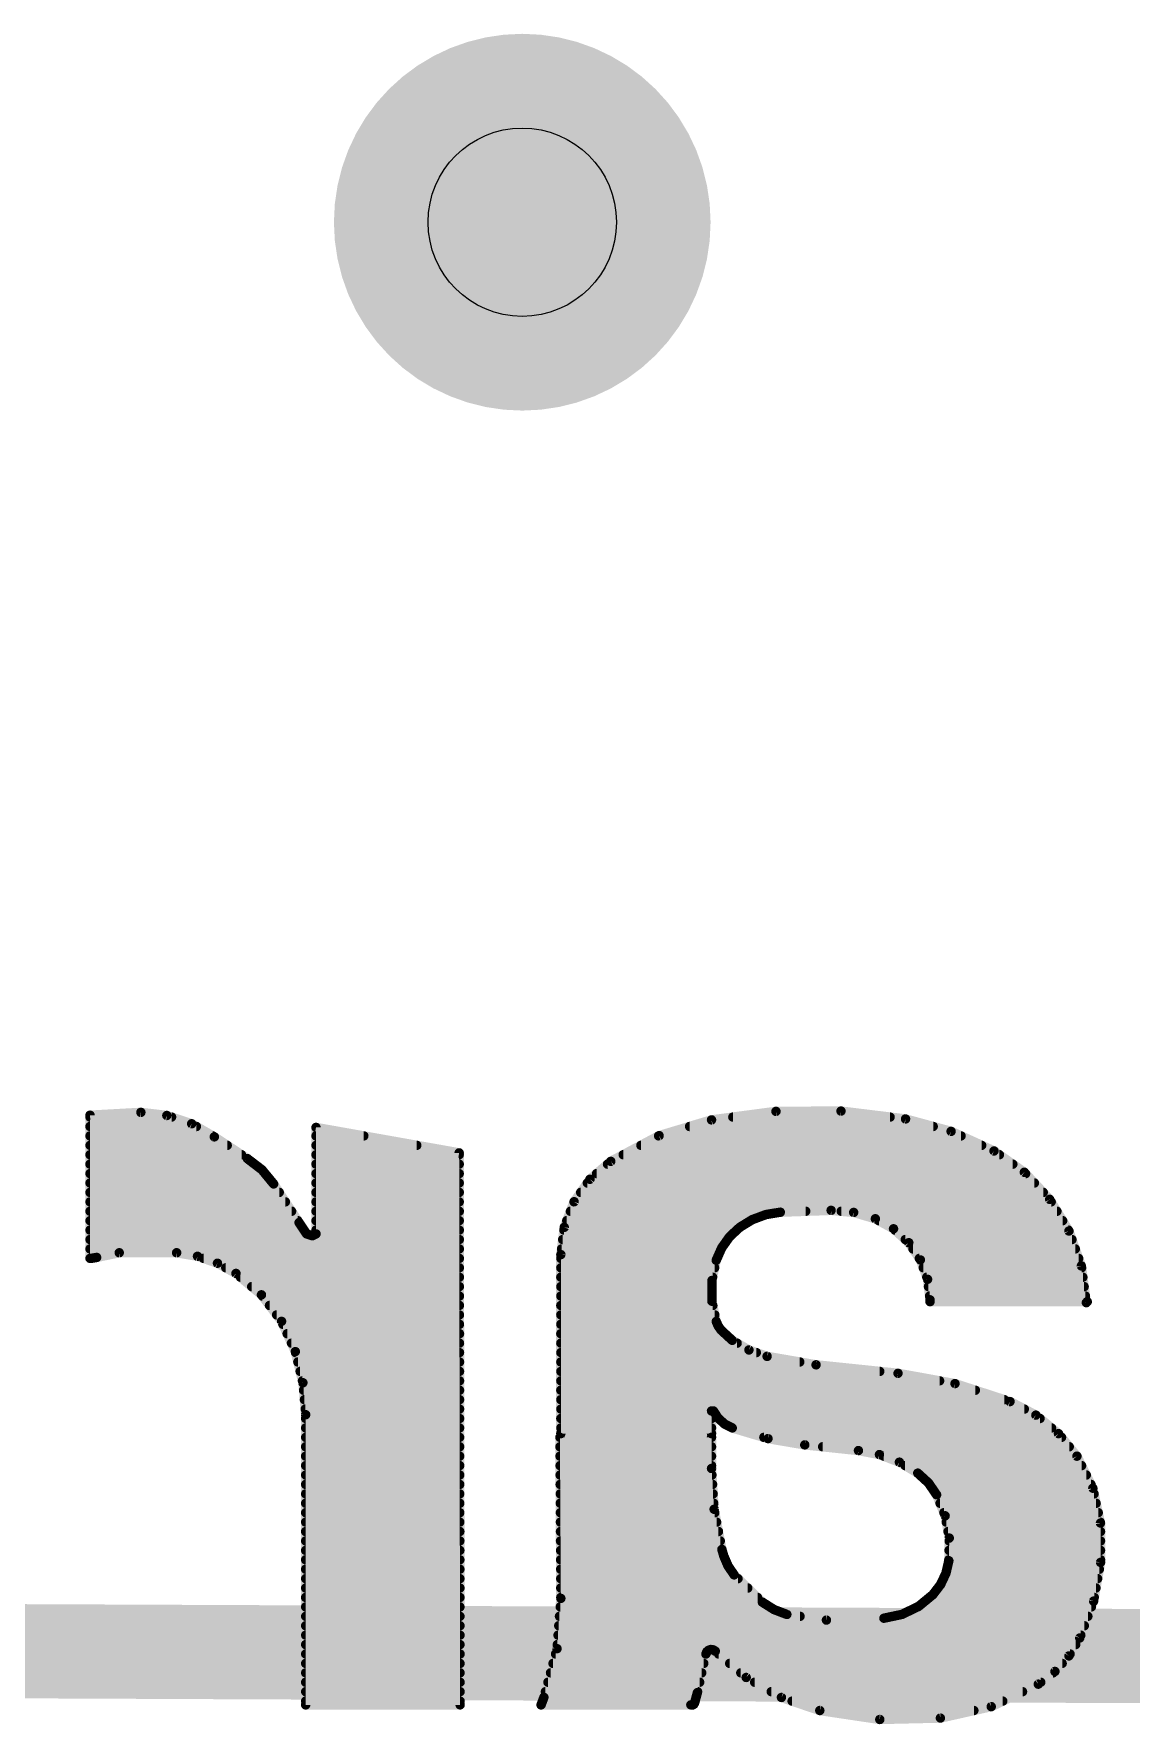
# Model space of a CAD drawing. Extents: x -28 to 79, y -23 to 28.
# Drawn here: x 15.827 to 18.787, y 10.555 to 15.113 of the extents above; entities that cross this region are included whole.
import ezdxf

# ---------------------------------------------------------------- set-up
doc = ezdxf.new("R2010")
doc.units = 0
for name, color, linetype in [('1', 12, 'CONTINUOUS'), ('18', 110, 'CONTINUOUS'), ('22', 53, 'CONTINUOUS'), ('44', 253, 'CONTINUOUS')]:
    doc.layers.add(name, color=color, linetype=linetype)

# ---------------------------------------------------------------- blocks, each defined once
blk = doc.blocks.new('ROUNDV')
at = {"const_width": 0.5}
blk.add_lwpolyline([(0, -0.25, 1), (0, 0.25, 1), (0, -0.25)], format="xyb", dxfattribs=at)

msp = doc.modelspace()

# ---------------------------------------------------------------- linework, layer by layer
at = {"layer": '1', "const_width": 0.254}
msp.add_lwpolyline([(20.83, 10.73), (5.715, 10.795)], dxfattribs=at)
at = {"layer": '22', "const_width": 0.0254}
for points in [[(16.1163, 12.2047), (15.9791, 12.1971)], [(16.1864, 12.1963), (16.1163, 12.2047)], [(17.6555, 12.1844), (17.8294, 12.2074)], [(17.8294, 12.2074), (18.0047, 12.2082)], [(18.0047, 12.2082), (18.1788, 12.1869)], [(15.9791, 12.1971), (15.9791, 11.811)], [(15.9791, 12.192), (16.1992, 12.192)], [(15.9791, 12.1666), (16.2661, 12.1666)], [(16.2533, 12.174), (16.1864, 12.1963)], [(16.3144, 12.1387), (16.2533, 12.174)], [(16.9748, 12.0955), (16.5887, 12.1641)], [(16.5887, 12.1641), (16.5887, 11.877)], [(17.5141, 12.1419), (17.6555, 12.1844)], [(17.5963, 12.1666), (18.2534, 12.1666)], [(17.713, 12.192), (18.1372, 12.192)], [(18.1788, 12.1869), (18.3017, 12.1535)], [(15.9791, 12.1412), (16.3101, 12.1412)], [(15.9791, 12.1158), (16.3492, 12.1158)], [(16.4033, 12.0802), (16.3144, 12.1387)], [(16.5887, 12.1412), (16.7176, 12.1412)], [(16.5887, 12.1158), (16.8605, 12.1158)], [(17.3838, 12.0726), (17.5141, 12.1419)], [(17.465, 12.1158), (18.3842, 12.1158)], [(17.5128, 12.1412), (18.3286, 12.1412)], [(18.3017, 12.1535), (18.4175, 12.1006)], [(15.9791, 12.0904), (16.3878, 12.0904)], [(16.4428, 12.05), (16.4033, 12.0802)], [(16.5887, 12.0904), (16.9748, 12.0904)], [(16.9774, 10.607), (16.9748, 12.0955)], [(17.3276, 12.0243), (17.3838, 12.0726)], [(17.4173, 12.0904), (18.432, 12.0904)], [(18.4175, 12.1006), (18.4993, 12.0431)], [(15.9791, 12.065), (16.4232, 12.065)], [(15.9791, 12.0396), (16.4513, 12.0396)], [(16.4744, 12.0117), (16.4428, 12.05)], [(16.5887, 12.065), (16.9749, 12.065)], [(16.5887, 12.0396), (16.9749, 12.0396)], [(17.2849, 11.9638), (17.3276, 12.0243)], [(17.3454, 12.0396), (18.5026, 12.0396)], [(17.375, 12.065), (18.4682, 12.065)], [(18.4993, 12.0431), (18.5676, 11.9702)], [(15.9791, 12.0142), (16.4723, 12.0142)], [(15.9791, 11.9888), (16.4895, 11.9888)], [(16.543, 11.9075), (16.4744, 12.0117)], [(16.5887, 12.0142), (16.9749, 12.0142)], [(16.5887, 11.9888), (16.975, 11.9888)], [(17.3026, 11.9888), (18.5502, 11.9888)], [(17.3205, 12.0142), (18.5264, 12.0142)], [(15.9791, 11.9634), (16.5062, 11.9634)], [(15.9791, 11.938), (16.5229, 11.938)], [(16.5887, 11.9634), (16.975, 11.9634)], [(16.5887, 11.938), (16.9751, 11.938)], [(17.2582, 11.8947), (17.2849, 11.9638)], [(17.2749, 11.938), (17.9095, 11.938)], [(17.2847, 11.9634), (18.5717, 11.9634)], [(17.841, 11.9355), (17.8022, 11.9291)], [(17.9781, 11.9405), (17.841, 11.9355)], [(18.0389, 11.935), (17.9781, 11.9405)], [(18.0055, 11.938), (18.5872, 11.938)], [(18.0975, 11.9177), (18.0389, 11.935)], [(18.5676, 11.9702), (18.6196, 11.8848)], [(15.9791, 11.9126), (16.5396, 11.9126)], [(15.9791, 11.8872), (16.5565, 11.8872)], [(16.5633, 11.877), (16.543, 11.9075)], [(16.5887, 11.9126), (16.9751, 11.9126)], [(16.5887, 11.8872), (16.9752, 11.8872)], [(17.2491, 11.8212), (17.2582, 11.8947)], [(17.2573, 11.8872), (17.7235, 11.8872)], [(17.2651, 11.9126), (17.7608, 11.9126)], [(17.7317, 11.8948), (17.7046, 11.8697)], [(17.7653, 11.9154), (17.7317, 11.8948)], [(17.8022, 11.9291), (17.7653, 11.9154)], [(18.1464, 11.8908), (18.0975, 11.9177)], [(18.1068, 11.9126), (18.6026, 11.9126)], [(18.1876, 11.8532), (18.1464, 11.8908)], [(18.1504, 11.8872), (18.6181, 11.8872)], [(18.6196, 11.8848), (18.653, 11.7906)], [(15.9791, 11.8618), (16.9752, 11.8618)], [(16.5786, 11.872), (16.5633, 11.877)], [(16.5887, 11.877), (16.5786, 11.872)], [(17.2541, 11.8618), (17.699, 11.8618)], [(17.6832, 11.8397), (17.6682, 11.8059)], [(17.7046, 11.8697), (17.6832, 11.8397)], [(18.1782, 11.8618), (18.6277, 11.8618)], [(18.2188, 11.8069), (18.1876, 11.8532)], [(15.9791, 11.8364), (16.9753, 11.8364)], [(15.9791, 11.811), (15.9817, 11.811)], [(15.9791, 11.811), (15.9817, 11.811)], [(15.9817, 11.811), (15.9969, 11.8135)], [(15.9969, 11.8135), (16.0579, 11.8262)], [(16.0579, 11.8262), (16.2128, 11.8262)], [(16.2128, 11.8262), (16.269, 11.8167)], [(16.269, 11.8167), (16.3229, 11.7979)], [(16.2853, 11.811), (16.9753, 11.811)], [(16.3229, 11.7979), (16.3728, 11.7704)], [(17.2491, 11.3386), (17.2491, 11.8212)], [(17.2491, 11.811), (17.6705, 11.811)], [(17.251, 11.8364), (17.6817, 11.8364)], [(17.6682, 11.8059), (17.6565, 11.7513)], [(18.1989, 11.8364), (18.6367, 11.8364)], [(18.216, 11.811), (18.6458, 11.811)], [(18.2382, 11.7546), (18.2188, 11.8069)], [(16.3452, 11.7856), (16.9753, 11.7856)], [(16.3728, 11.7704), (16.4415, 11.7127)], [(16.3849, 11.7602), (16.9754, 11.7602)], [(17.2491, 11.7856), (17.6639, 11.7856)], [(17.2491, 11.7602), (17.6584, 11.7602)], [(17.6565, 11.7513), (17.6565, 11.6954)], [(18.2267, 11.7856), (18.6537, 11.7856)], [(18.2361, 11.7602), (18.6571, 11.7602)], [(18.2448, 11.6992), (18.2382, 11.7546)], [(18.653, 11.7906), (18.6665, 11.6916)], [(16.4152, 11.7348), (16.9754, 11.7348)], [(16.4415, 11.7127), (16.4958, 11.6412)], [(16.444, 11.7094), (16.9755, 11.7094)], [(17.2491, 11.7348), (17.6565, 11.7348)], [(17.2491, 11.7094), (17.6565, 11.7094)], [(18.2406, 11.7348), (18.6606, 11.7348)], [(18.2436, 11.7094), (18.6641, 11.7094)], [(16.4633, 11.684), (16.9755, 11.684)], [(16.4825, 11.6586), (16.9756, 11.6586)], [(17.2491, 11.684), (17.659, 11.684)], [(17.2491, 11.6586), (17.6644, 11.6586)], [(17.6565, 11.6954), (17.6682, 11.6408)], [(18.2448, 11.6942), (18.2448, 11.6992)], [(18.669, 11.6942), (18.2448, 11.6942)], [(18.6665, 11.6916), (18.669, 11.6942)], [(16.4958, 11.6412), (16.5329, 11.5595)], [(16.4994, 11.6332), (16.9756, 11.6332)], [(17.2491, 11.6332), (17.6715, 11.6332)], [(17.6682, 11.6408), (17.6735, 11.6288)], [(17.6735, 11.6288), (17.6809, 11.618)], [(17.6809, 11.618), (17.7114, 11.59)], [(16.5109, 11.6078), (16.9757, 11.6078)], [(16.5225, 11.5824), (16.9757, 11.5824)], [(17.2491, 11.6078), (17.692, 11.6078)], [(17.2491, 11.5824), (17.7246, 11.5824)], [(17.7114, 11.59), (17.7564, 11.564)], [(16.5329, 11.5595), (16.5534, 11.4755)], [(16.5335, 11.557), (16.9757, 11.557)], [(16.5397, 11.5316), (16.9758, 11.5316)], [(17.2491, 11.557), (17.7764, 11.557)], [(17.2491, 11.5316), (17.8935, 11.5316)], [(17.7564, 11.564), (17.8054, 11.5468)], [(17.8054, 11.5468), (17.9375, 11.524)], [(17.9375, 11.524), (18.1585, 11.5011)], [(16.5459, 11.5062), (16.9758, 11.5062)], [(16.5521, 11.4808), (16.9759, 11.4808)], [(16.5534, 11.4755), (16.5608, 11.3894)], [(17.2491, 11.5062), (18.1093, 11.5062)], [(17.2491, 11.4808), (18.2707, 11.4808)], [(18.1585, 11.5011), (18.3122, 11.4733)], [(16.5551, 11.4554), (16.9759, 11.4554)], [(16.5573, 11.43), (16.976, 11.43)], [(17.2491, 11.4554), (18.3671, 11.4554)], [(17.2491, 11.43), (18.4451, 11.43)], [(18.3122, 11.4733), (18.4607, 11.4249)], [(16.5595, 11.4046), (16.976, 11.4046)], [(16.5608, 11.3894), (16.5608, 10.607)], [(17.2491, 11.4046), (18.4993, 11.4046)], [(17.6606, 11.3995), (17.6555, 11.3995)], [(17.6555, 11.3995), (17.6555, 11.3386)], [(17.6734, 11.3801), (17.6606, 11.3995)], [(18.4607, 11.4249), (18.5304, 11.3883)], [(18.5304, 11.3883), (18.5913, 11.3385)], [(16.5608, 11.3792), (16.9761, 11.3792)], [(16.5608, 11.3538), (16.9761, 11.3538)], [(17.2491, 11.3792), (17.6555, 11.3792)], [(17.2491, 11.3538), (17.6555, 11.3538)], [(17.6555, 11.3386), (17.2491, 11.3386)], [(17.6907, 11.3645), (17.6734, 11.3801)], [(17.6744, 11.3792), (18.5415, 11.3792)], [(17.7114, 11.3538), (17.6907, 11.3645)], [(17.8078, 11.325), (17.7114, 11.3538)], [(17.7114, 11.3538), (18.5726, 11.3538)], [(18.5913, 11.3385), (18.6411, 11.2776)], [(16.5608, 11.3284), (16.9761, 11.3284)], [(16.5608, 11.303), (16.9762, 11.303)], [(17.2491, 10.8941), (17.2466, 11.3284)], [(17.2466, 11.3284), (17.6555, 11.3284)], [(17.2467, 11.303), (17.6555, 11.303)], [(17.6555, 11.3284), (17.6555, 11.2446)], [(17.7966, 11.3284), (18.5996, 11.3284)], [(17.907, 11.3081), (17.8078, 11.325)], [(18.0518, 11.2928), (17.907, 11.3081)], [(17.9553, 11.303), (18.6203, 11.303)], [(18.1084, 11.282), (18.0518, 11.2928)], [(16.5608, 11.2776), (16.9762, 11.2776)], [(16.5608, 11.2522), (16.9763, 11.2522)], [(17.2469, 11.2776), (17.6555, 11.2776)], [(17.247, 11.2522), (17.6555, 11.2522)], [(18.1623, 11.2615), (18.1084, 11.282)], [(18.1199, 11.2776), (18.6411, 11.2776)], [(18.2118, 11.2319), (18.1623, 11.2615)], [(18.1778, 11.2522), (18.6537, 11.2522)], [(18.6411, 11.2776), (18.684, 11.1914)], [(16.5608, 11.2268), (16.9763, 11.2268)], [(16.5608, 11.2014), (16.9764, 11.2014)], [(17.2472, 11.2268), (17.6566, 11.2268)], [(17.2473, 11.2014), (17.6583, 11.2014)], [(17.6555, 11.2446), (17.6625, 11.1345)], [(18.2406, 11.2056), (18.2118, 11.2319)], [(18.2174, 11.2268), (18.6664, 11.2268)], [(18.2626, 11.1735), (18.2406, 11.2056)], [(18.2435, 11.2014), (18.679, 11.2014)], [(16.5608, 11.176), (16.9764, 11.176)], [(17.2475, 11.176), (17.6599, 11.176)], [(18.2609, 11.176), (18.6874, 11.176)], [(18.2856, 11.1169), (18.2626, 11.1735)], [(18.684, 11.1914), (18.7046, 11.0973)], [(16.5608, 11.1506), (16.9765, 11.1506)], [(16.5608, 11.1252), (16.9765, 11.1252)], [(17.2476, 11.1506), (17.6615, 11.1506)], [(17.2478, 11.1252), (17.6643, 11.1252)], [(17.6625, 11.1345), (17.6835, 11.0261)], [(18.2719, 11.1506), (18.6929, 11.1506)], [(18.2822, 11.1252), (18.6985, 11.1252)], [(18.2967, 11.0568), (18.2856, 11.1169)], [(16.5608, 11.0998), (16.9765, 11.0998)], [(16.5608, 11.0744), (16.9766, 11.0744)], [(17.2479, 11.0998), (17.6692, 11.0998)], [(17.2481, 11.0744), (17.6742, 11.0744)], [(18.2888, 11.0998), (18.7041, 11.0998)], [(18.2935, 11.0744), (18.7047, 11.0744)], [(18.7046, 11.0973), (18.7049, 10.9912)], [(16.5608, 11.049), (16.9766, 11.049)], [(16.5608, 11.0236), (16.9767, 11.0236)], [(17.2482, 11.049), (17.6791, 11.049)], [(17.2484, 11.0236), (17.6842, 11.0236)], [(17.6835, 11.0261), (17.6886, 11.0084)], [(18.2956, 10.9957), (18.2967, 11.0568)], [(18.2961, 11.0236), (18.7048, 11.0236)], [(18.2966, 11.049), (18.7047, 11.049)], [(16.5608, 10.9982), (16.9767, 10.9982)], [(16.5608, 10.9728), (16.9768, 10.9728)], [(17.2485, 10.9982), (17.693, 10.9982)], [(17.2487, 10.9728), (17.7061, 10.9728)], [(17.6886, 11.0084), (17.7001, 10.9816)], [(17.7001, 10.9816), (17.7165, 10.9576)], [(18.2879, 10.9623), (18.2956, 10.9957)], [(18.2903, 10.9728), (18.7015, 10.9728)], [(18.2956, 10.9982), (18.7048, 10.9982)], [(18.7049, 10.9912), (18.686, 10.8867)], [(16.5608, 10.9474), (16.9768, 10.9474)], [(17.2488, 10.9474), (17.727, 10.9474)], [(17.7165, 10.9576), (17.7927, 10.8839)], [(18.2524, 10.9042), (18.2733, 10.9314)], [(18.2733, 10.9314), (18.2879, 10.9623)], [(18.2808, 10.9474), (18.697, 10.9474)], [(16.5608, 10.922), (16.9769, 10.922)], [(16.5608, 10.8966), (16.9769, 10.8966)], [(17.2388, 10.7586), (17.2491, 10.8941)], [(17.2489, 10.922), (17.7533, 10.922)], [(17.2491, 10.8966), (17.7796, 10.8966)], [(17.7927, 10.8839), (17.824, 10.8641)], [(18.214, 10.8726), (18.2524, 10.9042)], [(18.2432, 10.8966), (18.6878, 10.8966)], [(18.2661, 10.922), (18.6924, 10.922)], [(18.686, 10.8867), (18.6487, 10.7874)], [(16.5608, 10.8712), (16.9769, 10.8712)], [(16.5608, 10.8458), (16.977, 10.8458)], [(17.2454, 10.8458), (17.8943, 10.8458)], [(17.2474, 10.8712), (17.8128, 10.8712)], [(17.824, 10.8641), (17.8587, 10.8509)], [(17.8587, 10.8509), (17.9654, 10.8356)], [(17.9654, 10.8356), (18.1204, 10.8407)], [(18.1204, 10.8407), (18.1691, 10.851)], [(18.1445, 10.8458), (18.6706, 10.8458)], [(18.1691, 10.851), (18.214, 10.8726)], [(18.2111, 10.8712), (18.6802, 10.8712)], [(16.5608, 10.8204), (16.977, 10.8204)], [(16.5608, 10.795), (16.9771, 10.795)], [(17.2415, 10.795), (18.6516, 10.795)], [(17.2435, 10.8204), (18.6611, 10.8204)], [(16.5608, 10.7696), (16.9771, 10.7696)], [(17.2034, 10.6274), (17.2388, 10.7586)], [(17.2396, 10.7696), (18.6379, 10.7696)], [(17.6429, 10.7501), (17.6403, 10.7442)], [(17.6477, 10.7544), (17.6429, 10.7501)], [(17.6539, 10.7563), (17.6477, 10.7544)], [(17.6603, 10.7554), (17.6539, 10.7563)], [(17.6657, 10.7518), (17.6603, 10.7554)], [(17.749, 10.681), (17.6657, 10.7518)], [(18.6487, 10.7874), (18.6195, 10.7391)], [(16.5608, 10.7442), (16.9772, 10.7442)], [(16.5608, 10.7188), (16.9772, 10.7188)], [(17.228, 10.7188), (17.6347, 10.7188)], [(17.2349, 10.7442), (17.6403, 10.7442)], [(17.6403, 10.7442), (17.6174, 10.6401)], [(17.6746, 10.7442), (18.6226, 10.7442)], [(17.7045, 10.7188), (18.6013, 10.7188)], [(18.6195, 10.7391), (18.5818, 10.6971)], [(16.5608, 10.6934), (16.9773, 10.6934)], [(16.5608, 10.668), (16.9773, 10.668)], [(17.2143, 10.668), (17.6235, 10.668)], [(17.2212, 10.6934), (17.6291, 10.6934)], [(17.7344, 10.6934), (18.5769, 10.6934)], [(17.8441, 10.627), (17.749, 10.681)], [(17.7719, 10.668), (18.5436, 10.668)], [(18.5369, 10.6629), (18.41, 10.6023)], [(18.5818, 10.6971), (18.5369, 10.6629)], [(16.5608, 10.6426), (16.9773, 10.6426)], [(16.5608, 10.6172), (16.9774, 10.6172)], [(17.1958, 10.607), (17.2034, 10.6274)], [(17.1996, 10.6172), (17.6112, 10.6172)], [(17.2075, 10.6426), (17.618, 10.6426)], [(17.6076, 10.6085), (17.6039, 10.6067)], [(17.6098, 10.6121), (17.6076, 10.6085)], [(17.6174, 10.6401), (17.6098, 10.6121)], [(17.8166, 10.6426), (18.4944, 10.6426)], [(17.9476, 10.5918), (17.8441, 10.627)], [(17.8729, 10.6172), (18.4411, 10.6172)], [(16.5608, 10.607), (16.9774, 10.607)], [(17.5997, 10.607), (17.1958, 10.607)], [(17.6039, 10.6067), (17.5997, 10.607)], [(18.1093, 10.5677), (17.9476, 10.5918)], [(17.9476, 10.5918), (18.3631, 10.5918)], [(18.2728, 10.5715), (18.1093, 10.5677)], [(18.41, 10.6023), (18.2728, 10.5715)]]:
    msp.add_lwpolyline(points, dxfattribs=at)
at = {"layer": '22', "const_width": 0.0127}
for points in [[(16.1171, 12.211, 1), (16.1155, 12.1984)], [(16.1167, 12.1984, 1), (16.1159, 12.211)], [(17.8293, 12.2137, 1), (17.8294, 12.201)], [(17.8302, 12.2011, 1), (17.8285, 12.2137)], [(18.0055, 12.2145, 1), (18.004, 12.2019)], [(18.0048, 12.2019, 1), (18.0047, 12.2146)], [(15.9787, 12.2034, 1), (15.9795, 12.1908)], [(15.9791, 12.173, 1), (15.9791, 12.1603)], [(15.9855, 12.1971, 1), (15.9728, 12.1971)], [(15.9791, 12.1983, 1), (15.9791, 12.1857)], [(16.1884, 12.2023, 1), (16.1843, 12.1903)], [(16.1856, 12.19, 1), (16.1871, 12.2026)], [(16.1992, 12.1857, 1), (16.1992, 12.1983)], [(16.2565, 12.1795, 1), (16.2501, 12.1685)], [(16.2513, 12.168, 1), (16.2553, 12.18)], [(16.2661, 12.1603, 1), (16.2661, 12.173)], [(16.5951, 12.1641, 1), (16.5823, 12.1641)], [(16.5898, 12.1704, 1), (16.5876, 12.1578)], [(17.5963, 12.173, 1), (17.5963, 12.1603)], [(17.6547, 12.1907, 1), (17.6563, 12.1781)], [(17.6573, 12.1783, 1), (17.6537, 12.1905)], [(17.713, 12.1983, 1), (17.713, 12.1857)], [(18.1372, 12.1857, 1), (18.1372, 12.1983)], [(18.1805, 12.193, 1), (18.1771, 12.1808)], [(18.178, 12.1806, 1), (18.1796, 12.1932)], [(18.2534, 12.1603, 1), (18.2534, 12.173)], [(15.9791, 12.1476, 1), (15.9791, 12.1349)], [(15.9791, 12.1221, 1), (15.9791, 12.1095)], [(16.3179, 12.144, 1), (16.3109, 12.1334)], [(16.3101, 12.1349, 1), (16.3101, 12.1476)], [(16.3112, 12.1332, 1), (16.3176, 12.1442)], [(16.3492, 12.1095, 1), (16.3492, 12.1221)], [(16.5887, 12.1476, 1), (16.5887, 12.1349)], [(16.5887, 12.1221, 1), (16.5887, 12.1095)], [(16.7176, 12.1349, 1), (16.7176, 12.1476)], [(16.8605, 12.1095, 1), (16.8605, 12.1221)], [(17.465, 12.1221, 1), (17.465, 12.1095)], [(17.5128, 12.1476, 1), (17.5128, 12.1349)], [(17.5123, 12.148, 1), (17.516, 12.1358)], [(17.5171, 12.1363, 1), (17.5111, 12.1475)], [(18.3043, 12.1593, 1), (18.299, 12.1477)], [(18.3, 12.1474, 1), (18.3033, 12.1596)], [(18.3286, 12.1349, 1), (18.3286, 12.1476)], [(18.3842, 12.1095, 1), (18.3842, 12.1221)], [(15.9791, 12.0968, 1), (15.9791, 12.0841)], [(16.3878, 12.0841, 1), (16.3878, 12.0968)], [(16.4072, 12.0852, 1), (16.3994, 12.0752)], [(16.3998, 12.0749, 1), (16.4068, 12.0855)], [(16.5887, 12.0968, 1), (16.5887, 12.0841)], [(16.9811, 12.0955, 1), (16.9685, 12.0955)], [(16.9737, 12.0892, 1), (16.9759, 12.1018)], [(16.9748, 12.0841, 1), (16.9748, 12.0968)], [(17.3808, 12.0782, 1), (17.3868, 12.067)], [(17.3879, 12.0678, 1), (17.3797, 12.0774)], [(17.4173, 12.0968, 1), (17.4173, 12.0841)], [(18.4212, 12.1058, 1), (18.4138, 12.0954)], [(18.4149, 12.0948, 1), (18.4201, 12.1064)], [(18.432, 12.0841, 1), (18.432, 12.0968)], [(15.9791, 12.0714, 1), (15.9791, 12.0587)], [(15.9791, 12.0459, 1), (15.9791, 12.0333)], [(16.4232, 12.0587, 1), (16.4232, 12.0714)], [(16.4476, 12.054, 1), (16.4379, 12.046)], [(16.4389, 12.045, 1), (16.4466, 12.055)], [(16.4513, 12.0333, 1), (16.4513, 12.0459)], [(16.5887, 12.0714, 1), (16.5887, 12.0587)], [(16.5887, 12.0459, 1), (16.5887, 12.0333)], [(16.9749, 12.0587, 1), (16.9749, 12.0714)], [(16.9749, 12.0333, 1), (16.9749, 12.0459)], [(17.3235, 12.0291, 1), (17.3318, 12.0195)], [(17.3328, 12.0206, 1), (17.3224, 12.028)], [(17.3454, 12.0459, 1), (17.3454, 12.0333)], [(17.375, 12.0714, 1), (17.375, 12.0587)], [(18.4682, 12.0587, 1), (18.4682, 12.0714)], [(18.5039, 12.0475, 1), (18.4946, 12.0388)], [(18.4956, 12.0379, 1), (18.5029, 12.0483)], [(18.5026, 12.0333, 1), (18.5026, 12.0459)], [(15.9791, 12.0206, 1), (15.9791, 12.0079)], [(15.9791, 11.9952, 1), (15.9791, 11.9825)], [(16.4797, 12.0152, 1), (16.4691, 12.0082)], [(16.4695, 12.0077, 1), (16.4793, 12.0157)], [(16.4723, 12.0079, 1), (16.4723, 12.0206)], [(16.4895, 11.9825, 1), (16.4895, 11.9952)], [(16.5887, 12.0206, 1), (16.5887, 12.0079)], [(16.5887, 11.9952, 1), (16.5887, 11.9825)], [(16.9749, 12.0079, 1), (16.9749, 12.0206)], [(16.975, 11.9825, 1), (16.975, 11.9952)], [(17.3026, 11.9952, 1), (17.3026, 11.9825)], [(17.3205, 12.0206, 1), (17.3205, 12.0079)], [(18.5264, 12.0079, 1), (18.5264, 12.0206)], [(18.5502, 11.9825, 1), (18.5502, 11.9952)], [(15.9791, 11.9444, 1), (15.9791, 11.9317)], [(15.9791, 11.9697, 1), (15.9791, 11.9571)], [(16.5062, 11.9571, 1), (16.5062, 11.9697)], [(16.5229, 11.9317, 1), (16.5229, 11.9444)], [(16.5887, 11.9697, 1), (16.5887, 11.9571)], [(16.5887, 11.9444, 1), (16.5887, 11.9317)], [(16.975, 11.9571, 1), (16.975, 11.9697)], [(16.9751, 11.9317, 1), (16.9751, 11.9444)], [(17.2749, 11.9444, 1), (17.2749, 11.9317)], [(17.2847, 11.9697, 1), (17.2847, 11.9571)], [(17.2797, 11.9675, 1), (17.2901, 11.9601)], [(17.2908, 11.9615, 1), (17.279, 11.9661)], [(17.8408, 11.9418, 1), (17.8412, 11.9292)], [(17.842, 11.9292, 1), (17.84, 11.9418)], [(17.9095, 11.9317, 1), (17.9095, 11.9444)], [(17.9787, 11.9468, 1), (17.9775, 11.9342)], [(17.9783, 11.9342, 1), (17.9779, 11.9468)], [(18.0055, 11.9444, 1), (18.0055, 11.9317)], [(18.0407, 11.941, 1), (18.0371, 11.9289)], [(18.0383, 11.9286, 1), (18.0395, 11.9413)], [(18.573, 11.9735, 1), (18.5622, 11.9669)], [(18.563, 11.9658, 1), (18.5722, 11.9745)], [(18.5717, 11.9571, 1), (18.5717, 11.9697)], [(18.5872, 11.9317, 1), (18.5872, 11.9444)], [(15.9791, 11.919, 1), (15.9791, 11.9063)], [(15.9791, 11.8935, 1), (15.9791, 11.8809)], [(16.5483, 11.911, 1), (16.5377, 11.904)], [(16.5377, 11.904, 1), (16.5483, 11.911)], [(16.5396, 11.9063, 1), (16.5396, 11.919)], [(16.5565, 11.8809, 1), (16.5565, 11.8935)], [(16.5887, 11.919, 1), (16.5887, 11.9063)], [(16.5887, 11.8935, 1), (16.5887, 11.8809)], [(16.9751, 11.9063, 1), (16.9751, 11.919)], [(16.9752, 11.8809, 1), (16.9752, 11.8935)], [(17.2573, 11.8935, 1), (17.2573, 11.8809)], [(17.2645, 11.8939, 1), (17.2519, 11.8955)], [(17.2523, 11.897, 1), (17.2641, 11.8924)], [(17.2651, 11.919, 1), (17.2651, 11.9063)], [(17.7235, 11.8809, 1), (17.7235, 11.8935)], [(17.7284, 11.9002, 1), (17.735, 11.8894)], [(17.736, 11.8901, 1), (17.7274, 11.8995)], [(17.7631, 11.9213, 1), (17.7675, 11.9094)], [(17.7608, 11.9063, 1), (17.7608, 11.919)], [(17.7686, 11.9099, 1), (17.762, 11.9208)], [(17.8011, 11.9354, 1), (17.8032, 11.9228)], [(17.8044, 11.9231, 1), (17.7999, 11.935)], [(18.1006, 11.9233, 1), (18.0944, 11.9121)], [(18.0957, 11.9116, 1), (18.0993, 11.9238)], [(18.1068, 11.919, 1), (18.1068, 11.9063)], [(18.1507, 11.8955, 1), (18.1421, 11.8861)], [(18.1433, 11.8853, 1), (18.1495, 11.8964)], [(18.1504, 11.8935, 1), (18.1504, 11.8809)], [(18.6026, 11.9063, 1), (18.6026, 11.919)], [(18.6255, 11.8869, 1), (18.6136, 11.8827)], [(18.6181, 11.8809, 1), (18.6181, 11.8935)], [(15.9791, 11.8681, 1), (15.9791, 11.8555)], [(16.5653, 11.883, 1), (16.5613, 11.871)], [(16.558, 11.8735, 1), (16.5686, 11.8805)], [(16.5758, 11.8777, 1), (16.5814, 11.8663)], [(16.5766, 11.866, 1), (16.5806, 11.878)], [(16.5823, 11.877, 1), (16.5951, 11.877)], [(16.5915, 11.8713, 1), (16.5859, 11.8827)], [(16.9752, 11.8555, 1), (16.9752, 11.8681)], [(17.2541, 11.8681, 1), (17.2541, 11.8555)], [(17.689, 11.8371, 1), (17.6774, 11.8422)], [(17.7003, 11.8744, 1), (17.7089, 11.865)], [(17.699, 11.8555, 1), (17.699, 11.8681)], [(17.7098, 11.866, 1), (17.6995, 11.8734)], [(18.1782, 11.8681, 1), (18.1782, 11.8555)], [(18.1929, 11.8567, 1), (18.1823, 11.8496)], [(18.1833, 11.8485, 1), (18.1919, 11.8579)], [(18.6141, 11.8815, 1), (18.625, 11.8881)], [(18.6277, 11.8555, 1), (18.6277, 11.8681)], [(15.9791, 11.8428, 1), (15.9791, 11.8301)], [(15.9791, 11.8173, 1), (15.9791, 11.8047)], [(15.9791, 11.8173, 1), (15.9791, 11.8047)], [(15.9728, 11.811, 1), (15.9855, 11.811)], [(15.9807, 11.8173, 1), (15.9827, 11.8047)], [(15.9817, 11.8047, 1), (15.9817, 11.8173)], [(15.9817, 11.8047, 1), (15.9817, 11.8173)], [(15.9956, 11.8197, 1), (15.9982, 11.8073)], [(15.9979, 11.8072, 1), (15.9959, 11.8198)], [(16.0579, 11.8325, 1), (16.0579, 11.8199)], [(16.0592, 11.82, 1), (16.0566, 11.8324)], [(16.2139, 11.8325, 1), (16.2117, 11.8199)], [(16.2128, 11.8199, 1), (16.2128, 11.8325)], [(16.2711, 11.8227, 1), (16.2669, 11.8107)], [(16.268, 11.8104, 1), (16.2701, 11.8229)], [(16.2853, 11.8173, 1), (16.2853, 11.8047)], [(16.3259, 11.8035, 1), (16.3198, 11.7924)], [(16.3208, 11.7919, 1), (16.325, 11.8039)], [(16.9753, 11.8301, 1), (16.9753, 11.8428)], [(16.9753, 11.8047, 1), (16.9753, 11.8173)], [(17.2555, 11.8212, 1), (17.2428, 11.8212)], [(17.2428, 11.822, 1), (17.2554, 11.8204)], [(17.2491, 11.8173, 1), (17.2491, 11.8047)], [(17.251, 11.8428, 1), (17.251, 11.8301)], [(17.6624, 11.8085, 1), (17.674, 11.8033)], [(17.6744, 11.8046, 1), (17.662, 11.8072)], [(17.6705, 11.8047, 1), (17.6705, 11.8173)], [(17.678, 11.8433, 1), (17.6883, 11.836)], [(17.6817, 11.8301, 1), (17.6817, 11.8428)], [(18.1989, 11.8428, 1), (18.1989, 11.8301)], [(18.216, 11.8173, 1), (18.216, 11.8047)], [(18.2247, 11.8091, 1), (18.2128, 11.8047)], [(18.2135, 11.8034, 1), (18.2241, 11.8105)], [(18.6367, 11.8301, 1), (18.6367, 11.8428)], [(18.6458, 11.8047, 1), (18.6458, 11.8173)], [(16.3452, 11.7919, 1), (16.3452, 11.7793)], [(16.3769, 11.7753, 1), (16.3687, 11.7655)], [(16.3697, 11.7648, 1), (16.3759, 11.776)], [(16.3849, 11.7666, 1), (16.3849, 11.7539)], [(16.9753, 11.7793, 1), (16.9753, 11.7919)], [(16.9754, 11.7539, 1), (16.9754, 11.7666)], [(17.2491, 11.7919, 1), (17.2491, 11.7793)], [(17.2491, 11.7666, 1), (17.2491, 11.7539)], [(17.6629, 11.7513, 1), (17.6502, 11.7513)], [(17.6584, 11.7539, 1), (17.6584, 11.7666)], [(17.6639, 11.7793, 1), (17.6639, 11.7919)], [(18.2267, 11.7919, 1), (18.2267, 11.7793)], [(18.2361, 11.7666, 1), (18.2361, 11.7539)], [(18.2445, 11.7554, 1), (18.2319, 11.7539)], [(18.2323, 11.7524, 1), (18.2442, 11.7568)], [(18.6593, 11.7915, 1), (18.6467, 11.7898)], [(18.647, 11.7885, 1), (18.659, 11.7928)], [(18.6537, 11.7793, 1), (18.6537, 11.7919)], [(18.6571, 11.7539, 1), (18.6571, 11.7666)], [(16.4152, 11.7411, 1), (16.4152, 11.7285)], [(16.4466, 11.7165, 1), (16.4364, 11.7088)], [(16.4374, 11.7078, 1), (16.4456, 11.7175)], [(16.444, 11.7157, 1), (16.444, 11.7031)], [(16.9754, 11.7285, 1), (16.9754, 11.7411)], [(16.9755, 11.7031, 1), (16.9755, 11.7157)], [(17.2491, 11.7411, 1), (17.2491, 11.7285)], [(17.2491, 11.7157, 1), (17.2491, 11.7031)], [(17.6503, 11.7526, 1), (17.6627, 11.75)], [(17.6565, 11.7285, 1), (17.6565, 11.7411)], [(17.6565, 11.7031, 1), (17.6565, 11.7157)], [(18.2406, 11.7411, 1), (18.2406, 11.7285)], [(18.2436, 11.7157, 1), (18.2436, 11.7031)], [(18.6606, 11.7285, 1), (18.6606, 11.7411)], [(18.6641, 11.7031, 1), (18.6641, 11.7157)], [(16.4633, 11.6904, 1), (16.4633, 11.6777)], [(16.4825, 11.6649, 1), (16.4825, 11.6523)], [(16.9755, 11.6777, 1), (16.9755, 11.6904)], [(16.9756, 11.6523, 1), (16.9756, 11.6649)], [(17.2491, 11.6904, 1), (17.2491, 11.6777)], [(17.2491, 11.6649, 1), (17.2491, 11.6523)], [(17.6627, 11.6967, 1), (17.6503, 11.6941)], [(17.6502, 11.6954, 1), (17.6629, 11.6954)], [(17.659, 11.6777, 1), (17.659, 11.6904)], [(17.6644, 11.6523, 1), (17.6644, 11.6649)], [(18.2512, 11.6992, 1), (18.2385, 11.6992)], [(18.2385, 11.6985, 1), (18.2511, 11.6999)], [(18.2385, 11.6942, 1), (18.2512, 11.6942)], [(18.2448, 11.7005, 1), (18.2448, 11.6879)], [(18.6619, 11.696, 1), (18.6711, 11.6872)], [(18.6602, 11.6907, 1), (18.6728, 11.6925)], [(18.6736, 11.6898, 1), (18.6644, 11.6986)], [(18.669, 11.6879, 1), (18.669, 11.7005)], [(16.5015, 11.6438, 1), (16.49, 11.6386)], [(16.4907, 11.6373, 1), (16.5008, 11.645)], [(16.4994, 11.6395, 1), (16.4994, 11.6269)], [(16.9756, 11.6269, 1), (16.9756, 11.6395)], [(17.2491, 11.6395, 1), (17.2491, 11.6269)], [(17.674, 11.6433, 1), (17.6624, 11.6383)], [(17.662, 11.6395, 1), (17.6744, 11.6421)], [(17.6787, 11.6324, 1), (17.6682, 11.6252)], [(17.6676, 11.6262, 1), (17.6793, 11.6313)], [(17.6715, 11.6269, 1), (17.6715, 11.6395)], [(17.6852, 11.6227, 1), (17.6766, 11.6133)], [(17.6757, 11.6144, 1), (17.6861, 11.6216)], [(16.5109, 11.6142, 1), (16.5109, 11.6015)], [(16.5225, 11.5887, 1), (16.5225, 11.5761)], [(16.9757, 11.6015, 1), (16.9757, 11.6142)], [(16.9757, 11.5761, 1), (16.9757, 11.5887)], [(17.2491, 11.6142, 1), (17.2491, 11.6015)], [(17.2491, 11.5887, 1), (17.2491, 11.5761)], [(17.692, 11.6015, 1), (17.692, 11.6142)], [(17.7146, 11.5955, 1), (17.7082, 11.5845)], [(17.7071, 11.5853, 1), (17.7157, 11.5947)], [(17.7246, 11.5761, 1), (17.7246, 11.5887)], [(16.5391, 11.561, 1), (16.5267, 11.558)], [(16.5271, 11.5569, 1), (16.5387, 11.5621)], [(16.5335, 11.5633, 1), (16.5335, 11.5507)], [(16.5397, 11.538, 1), (16.5397, 11.5253)], [(16.9757, 11.5507, 1), (16.9757, 11.5633)], [(16.9758, 11.5253, 1), (16.9758, 11.538)], [(17.2491, 11.5633, 1), (17.2491, 11.5507)], [(17.2491, 11.538, 1), (17.2491, 11.5253)], [(17.7585, 11.57, 1), (17.7543, 11.5581)], [(17.7532, 11.5585, 1), (17.7596, 11.5696)], [(17.7764, 11.5507, 1), (17.7764, 11.5633)], [(17.8065, 11.5531, 1), (17.8043, 11.5405)], [(17.8033, 11.5408, 1), (17.8075, 11.5528)], [(17.8935, 11.5253, 1), (17.8935, 11.538)], [(17.9382, 11.5303, 1), (17.9368, 11.5177)], [(17.9364, 11.5177, 1), (17.9386, 11.5303)], [(16.5459, 11.5125, 1), (16.5459, 11.4999)], [(16.5521, 11.4871, 1), (16.5521, 11.4745)], [(16.5597, 11.4761, 1), (16.547, 11.475)], [(16.9758, 11.4999, 1), (16.9758, 11.5125)], [(16.9759, 11.4745, 1), (16.9759, 11.4871)], [(17.2491, 11.5125, 1), (17.2491, 11.4999)], [(17.2491, 11.4871, 1), (17.2491, 11.4745)], [(18.1093, 11.4999, 1), (18.1093, 11.5125)], [(18.1596, 11.5073, 1), (18.1574, 11.4949)], [(18.1578, 11.4948, 1), (18.1592, 11.5074)], [(18.2707, 11.4745, 1), (18.2707, 11.4871)], [(16.5472, 11.474, 1), (16.5595, 11.477)], [(16.5551, 11.4618, 1), (16.5551, 11.4491)], [(16.5573, 11.4363, 1), (16.5573, 11.4237)], [(16.9759, 11.4491, 1), (16.9759, 11.4618)], [(16.976, 11.4237, 1), (16.976, 11.4363)], [(17.2491, 11.4618, 1), (17.2491, 11.4491)], [(17.2491, 11.4363, 1), (17.2491, 11.4237)], [(18.3142, 11.4793, 1), (18.3102, 11.4673)], [(18.3111, 11.4671, 1), (18.3133, 11.4796)], [(18.3671, 11.4491, 1), (18.3671, 11.4618)], [(18.4451, 11.4237, 1), (18.4451, 11.4363)], [(16.5595, 11.4109, 1), (16.5595, 11.3983)], [(16.5672, 11.3894, 1), (16.5544, 11.3894)], [(16.5545, 11.3889, 1), (16.5671, 11.3899)], [(16.976, 11.3983, 1), (16.976, 11.4109)], [(17.2491, 11.4109, 1), (17.2491, 11.3983)], [(17.6619, 11.3995, 1), (17.6491, 11.3995)], [(17.6555, 11.4058, 1), (17.6555, 11.3932)], [(17.6659, 11.403, 1), (17.6553, 11.396)], [(17.6606, 11.3932, 1), (17.6606, 11.4058)], [(18.4637, 11.4305, 1), (18.4577, 11.4193)], [(18.4587, 11.4189, 1), (18.4627, 11.4309)], [(18.4993, 11.3983, 1), (18.4993, 11.4109)], [(18.5344, 11.3932, 1), (18.5263, 11.3834)], [(18.5274, 11.3827, 1), (18.5333, 11.3939)], [(16.5608, 11.3856, 1), (16.5608, 11.3729)], [(16.5608, 11.3601, 1), (16.5608, 11.3475)], [(16.9761, 11.3729, 1), (16.9761, 11.3856)], [(16.9761, 11.3475, 1), (16.9761, 11.3601)], [(17.2491, 11.3856, 1), (17.2491, 11.3729)], [(17.2491, 11.3601, 1), (17.2491, 11.3475)], [(17.2491, 11.345, 1), (17.2491, 11.3323)], [(17.6555, 11.3729, 1), (17.6555, 11.3856)], [(17.6555, 11.3475, 1), (17.6555, 11.3601)], [(17.6555, 11.3323, 1), (17.6555, 11.345)], [(17.6777, 11.3848, 1), (17.6692, 11.3753)], [(17.6744, 11.3856, 1), (17.6744, 11.3729)], [(17.6681, 11.3766, 1), (17.6787, 11.3836)], [(17.6936, 11.3701, 1), (17.6878, 11.3589)], [(17.6865, 11.3598, 1), (17.695, 11.3692)], [(17.7132, 11.3599, 1), (17.7096, 11.3477)], [(17.7114, 11.3601, 1), (17.7114, 11.3475)], [(17.7085, 11.3482, 1), (17.7143, 11.3594)], [(18.5415, 11.3729, 1), (18.5415, 11.3856)], [(18.5726, 11.3475, 1), (18.5726, 11.3601)], [(18.5962, 11.3426, 1), (18.5864, 11.3345)], [(18.5873, 11.3336, 1), (18.5953, 11.3435)], [(16.5608, 11.3347, 1), (16.5608, 11.3221)], [(16.5608, 11.3094, 1), (16.5608, 11.2967)], [(16.9761, 11.3221, 1), (16.9761, 11.3347)], [(16.9762, 11.2967, 1), (16.9762, 11.3094)], [(17.2529, 11.3284, 1), (17.2403, 11.3284)], [(17.2466, 11.3347, 1), (17.2466, 11.3221)], [(17.2467, 11.3094, 1), (17.2467, 11.2967)], [(17.2428, 11.3386, 1), (17.2555, 11.3386)], [(17.6491, 11.3386, 1), (17.6619, 11.3386)], [(17.6619, 11.3284, 1), (17.6491, 11.3284)], [(17.6555, 11.3221, 1), (17.6555, 11.3347)], [(17.6555, 11.2967, 1), (17.6555, 11.3094)], [(17.7966, 11.3347, 1), (17.7966, 11.3221)], [(17.8089, 11.3313, 1), (17.8068, 11.3188)], [(17.806, 11.319, 1), (17.8096, 11.3311)], [(17.9077, 11.3144, 1), (17.9063, 11.3018)], [(17.9059, 11.3018, 1), (17.9081, 11.3144)], [(17.9553, 11.3094, 1), (17.9553, 11.2967)], [(18.053, 11.299, 1), (18.0506, 11.2866)], [(18.0511, 11.2865, 1), (18.0525, 11.2991)], [(18.5996, 11.3221, 1), (18.5996, 11.3347)], [(18.6203, 11.2967, 1), (18.6203, 11.3094)], [(16.5608, 11.284, 1), (16.5608, 11.2713)], [(16.5608, 11.2585, 1), (16.5608, 11.2459)], [(16.9762, 11.2713, 1), (16.9762, 11.284)], [(16.9763, 11.2459, 1), (16.9763, 11.2585)], [(17.2469, 11.284, 1), (17.2469, 11.2713)], [(17.247, 11.2585, 1), (17.247, 11.2459)], [(17.6555, 11.2713, 1), (17.6555, 11.284)], [(17.6555, 11.2459, 1), (17.6555, 11.2585)], [(18.1107, 11.2879, 1), (18.1062, 11.276)], [(18.1072, 11.2757, 1), (18.1096, 11.2882)], [(18.1199, 11.284, 1), (18.1199, 11.2713)], [(18.1656, 11.2669, 1), (18.159, 11.256)], [(18.16, 11.2555, 1), (18.1646, 11.2674)], [(18.1778, 11.2585, 1), (18.1778, 11.2459)], [(18.6468, 11.2804, 1), (18.6354, 11.2748)], [(18.6362, 11.2736, 1), (18.646, 11.2816)], [(18.6411, 11.2713, 1), (18.6411, 11.284)], [(18.6537, 11.2459, 1), (18.6537, 11.2585)], [(16.5608, 11.2332, 1), (16.5608, 11.2205)], [(16.5608, 11.2078, 1), (16.5608, 11.1951)], [(16.9763, 11.2205, 1), (16.9763, 11.2332)], [(16.9764, 11.1951, 1), (16.9764, 11.2078)], [(17.2472, 11.2332, 1), (17.2472, 11.2205)], [(17.2473, 11.2078, 1), (17.2473, 11.1951)], [(17.6491, 11.2446, 1), (17.6619, 11.2446)], [(17.6618, 11.245, 1), (17.6492, 11.2442)], [(17.6566, 11.2205, 1), (17.6566, 11.2332)], [(17.6583, 11.1951, 1), (17.6583, 11.2078)], [(18.2161, 11.2366, 1), (18.2075, 11.2272)], [(18.2085, 11.2264, 1), (18.2151, 11.2374)], [(18.2174, 11.2332, 1), (18.2174, 11.2205)], [(18.2458, 11.2092, 1), (18.2353, 11.202)], [(18.2363, 11.2009, 1), (18.2448, 11.2103)], [(18.2435, 11.2078, 1), (18.2435, 11.1951)], [(18.6664, 11.2205, 1), (18.6664, 11.2332)], [(18.679, 11.1951, 1), (18.679, 11.2078)], [(16.5608, 11.1823, 1), (16.5608, 11.1697)], [(16.9764, 11.1697, 1), (16.9764, 11.1823)], [(17.2475, 11.1823, 1), (17.2475, 11.1697)], [(17.6599, 11.1697, 1), (17.6599, 11.1823)], [(18.2609, 11.1823, 1), (18.2609, 11.1697)], [(18.2685, 11.1759, 1), (18.2567, 11.1711)], [(18.2574, 11.1699, 1), (18.2678, 11.1771)], [(18.6902, 11.1927, 1), (18.6778, 11.19)], [(18.6783, 11.1885, 1), (18.6897, 11.1942)], [(18.6874, 11.1697, 1), (18.6874, 11.1823)], [(16.5608, 11.157, 1), (16.5608, 11.1443)], [(16.5608, 11.1316, 1), (16.5608, 11.1189)], [(16.9765, 11.1443, 1), (16.9765, 11.157)], [(16.9765, 11.1189, 1), (16.9765, 11.1316)], [(17.2476, 11.157, 1), (17.2476, 11.1443)], [(17.2478, 11.1316, 1), (17.2478, 11.1189)], [(17.6688, 11.1357, 1), (17.6563, 11.1332)], [(17.6562, 11.1341, 1), (17.6689, 11.1349)], [(17.6615, 11.1443, 1), (17.6615, 11.157)], [(17.6643, 11.1189, 1), (17.6643, 11.1316)], [(18.2719, 11.157, 1), (18.2719, 11.1443)], [(18.2822, 11.1316, 1), (18.2822, 11.1189)], [(18.2918, 11.118, 1), (18.2793, 11.1157)], [(18.2797, 11.1145, 1), (18.2915, 11.1193)], [(18.6929, 11.1443, 1), (18.6929, 11.157)], [(18.6985, 11.1189, 1), (18.6985, 11.1316)], [(16.5608, 11.1061, 1), (16.5608, 11.0935)], [(16.5608, 11.0808, 1), (16.5608, 11.0681)], [(16.9765, 11.0935, 1), (16.9765, 11.1061)], [(16.9766, 11.0681, 1), (16.9766, 11.0808)], [(17.2479, 11.1061, 1), (17.2479, 11.0935)], [(17.2481, 11.0808, 1), (17.2481, 11.0681)], [(17.6692, 11.0935, 1), (17.6692, 11.1061)], [(17.6742, 11.0681, 1), (17.6742, 11.0808)], [(18.2888, 11.1061, 1), (18.2888, 11.0935)], [(18.2935, 11.0808, 1), (18.2935, 11.0681)], [(18.7109, 11.0973, 1), (18.6983, 11.0973)], [(18.6984, 11.0959, 1), (18.7108, 11.0987)], [(18.7041, 11.0935, 1), (18.7041, 11.1061)], [(18.7047, 11.0681, 1), (18.7047, 11.0808)], [(16.5608, 11.0554, 1), (16.5608, 11.0427)], [(16.5608, 11.0299, 1), (16.5608, 11.0173)], [(16.9766, 11.0427, 1), (16.9766, 11.0554)], [(16.9767, 11.0173, 1), (16.9767, 11.0299)], [(17.2482, 11.0554, 1), (17.2482, 11.0427)], [(17.2484, 11.0299, 1), (17.2484, 11.0173)], [(17.6896, 11.0279, 1), (17.6774, 11.0243)], [(17.6773, 11.0249, 1), (17.6897, 11.0273)], [(17.6791, 11.0427, 1), (17.6791, 11.0554)], [(17.6842, 11.0173, 1), (17.6842, 11.0299)], [(18.2961, 11.0299, 1), (18.2961, 11.0173)], [(18.2966, 11.0554, 1), (18.2966, 11.0427)], [(18.3031, 11.0567, 1), (18.2904, 11.0569)], [(18.2905, 11.0556, 1), (18.303, 11.058)], [(18.7047, 11.0427, 1), (18.7047, 11.0554)], [(18.7048, 11.0173, 1), (18.7048, 11.0299)], [(16.5608, 11.0046, 1), (16.5608, 10.9919)], [(16.5608, 10.9792, 1), (16.5608, 10.9665)], [(16.9767, 10.9919, 1), (16.9767, 11.0046)], [(16.9768, 10.9665, 1), (16.9768, 10.9792)], [(17.2485, 11.0046, 1), (17.2485, 10.9919)], [(17.2487, 10.9792, 1), (17.2487, 10.9665)], [(17.6944, 11.0109, 1), (17.6828, 11.0059)], [(17.6825, 11.0066, 1), (17.6947, 11.0102)], [(17.693, 10.9919, 1), (17.693, 11.0046)], [(17.7053, 10.9852, 1), (17.6948, 10.978)], [(17.6942, 10.9791, 1), (17.7059, 10.9841)], [(17.7061, 10.9665, 1), (17.7061, 10.9792)], [(18.2903, 10.9792, 1), (18.2903, 10.9665)], [(18.2956, 11.0046, 1), (18.2956, 10.9919)], [(18.2893, 10.9958, 1), (18.3019, 10.9956)], [(18.3018, 10.9943, 1), (18.2894, 10.9971)], [(18.6985, 10.9912, 1), (18.7112, 10.9912)], [(18.7111, 10.9901, 1), (18.6986, 10.9923)], [(18.7015, 10.9665, 1), (18.7015, 10.9792)], [(18.7048, 10.9919, 1), (18.7048, 11.0046)], [(16.5608, 10.9537, 1), (16.5608, 10.9411)], [(16.9768, 10.9411, 1), (16.9768, 10.9537)], [(17.2488, 10.9537, 1), (17.2488, 10.9411)], [(17.7209, 10.9622, 1), (17.7121, 10.953)], [(17.7113, 10.954, 1), (17.7217, 10.9612)], [(17.727, 10.9411, 1), (17.727, 10.9537)], [(18.2675, 10.9341, 1), (18.279, 10.9286)], [(18.2783, 10.9275, 1), (18.2682, 10.9352)], [(18.2808, 10.9537, 1), (18.2808, 10.9411)], [(18.2817, 10.9638, 1), (18.2941, 10.9609)], [(18.2936, 10.9596, 1), (18.2822, 10.965)], [(18.697, 10.9411, 1), (18.697, 10.9537)], [(16.5608, 10.9284, 1), (16.5608, 10.9157)], [(16.5608, 10.903, 1), (16.5608, 10.8903)], [(16.9769, 10.9157, 1), (16.9769, 10.9284)], [(16.9769, 10.8903, 1), (16.9769, 10.903)], [(17.2489, 10.9284, 1), (17.2489, 10.9157)], [(17.2491, 10.903, 1), (17.2491, 10.8903)], [(17.2554, 10.8936, 1), (17.2428, 10.8946)], [(17.2428, 10.8941, 1), (17.2554, 10.8941)], [(17.7533, 10.9157, 1), (17.7533, 10.9284)], [(17.7796, 10.8903, 1), (17.7796, 10.903)], [(17.7961, 10.8893, 1), (17.7893, 10.8785)], [(17.7883, 10.8793, 1), (17.7971, 10.8885)], [(18.2432, 10.903, 1), (18.2432, 10.8903)], [(18.2474, 10.9081, 1), (18.2574, 10.9003)], [(18.2564, 10.8993, 1), (18.2484, 10.9091)], [(18.2661, 10.9284, 1), (18.2661, 10.9157)], [(18.6798, 10.8879, 1), (18.6923, 10.8856)], [(18.692, 10.8845, 1), (18.6801, 10.889)], [(18.6878, 10.8903, 1), (18.6878, 10.903)], [(18.6924, 10.9157, 1), (18.6924, 10.9284)], [(16.5608, 10.8775, 1), (16.5608, 10.8649)], [(16.5608, 10.8521, 1), (16.5608, 10.8395)], [(16.9769, 10.8649, 1), (16.9769, 10.8775)], [(16.977, 10.8395, 1), (16.977, 10.8521)], [(17.2454, 10.8521, 1), (17.2454, 10.8395)], [(17.2474, 10.8775, 1), (17.2474, 10.8649)], [(17.8128, 10.8649, 1), (17.8128, 10.8775)], [(17.8263, 10.87, 1), (17.8218, 10.8581)], [(17.8206, 10.8587, 1), (17.8274, 10.8694)], [(17.8596, 10.8572, 1), (17.8578, 10.8446)], [(17.8564, 10.845, 1), (17.861, 10.8568)], [(17.8943, 10.8395, 1), (17.8943, 10.8521)], [(17.9652, 10.8419, 1), (17.9656, 10.8293)], [(17.9645, 10.8293, 1), (17.9663, 10.8419)], [(18.1191, 10.8469, 1), (18.1217, 10.8345)], [(18.1206, 10.8344, 1), (18.1202, 10.847)], [(18.1445, 10.8521, 1), (18.1445, 10.8395)], [(18.1663, 10.8567, 1), (18.1719, 10.8453)], [(18.1704, 10.8448, 1), (18.1678, 10.8572)], [(18.2111, 10.8775, 1), (18.2111, 10.8649)], [(18.2099, 10.8775, 1), (18.218, 10.8677)], [(18.2167, 10.8669, 1), (18.2112, 10.8783)], [(18.6706, 10.8395, 1), (18.6706, 10.8521)], [(18.6802, 10.8649, 1), (18.6802, 10.8775)], [(16.5608, 10.8268, 1), (16.5608, 10.8141)], [(16.5608, 10.8013, 1), (16.5608, 10.7887)], [(16.977, 10.8141, 1), (16.977, 10.8268)], [(16.9771, 10.7887, 1), (16.9771, 10.8013)], [(17.2415, 10.8013, 1), (17.2415, 10.7887)], [(17.2435, 10.8268, 1), (17.2435, 10.8141)], [(18.6516, 10.7887, 1), (18.6516, 10.8013)], [(18.6611, 10.8141, 1), (18.6611, 10.8268)], [(16.5608, 10.7759, 1), (16.5608, 10.7633)], [(16.9771, 10.7633, 1), (16.9771, 10.7759)], [(17.2324, 10.7591, 1), (17.2451, 10.7581)], [(17.2449, 10.757, 1), (17.2326, 10.7603)], [(17.2396, 10.7759, 1), (17.2396, 10.7633)], [(17.6386, 10.7549, 1), (17.6471, 10.7454)], [(17.6487, 10.7476, 1), (17.637, 10.7527)], [(17.6459, 10.7605, 1), (17.6495, 10.7484)], [(17.6519, 10.7497, 1), (17.6435, 10.7592)], [(17.6548, 10.7626, 1), (17.653, 10.75)], [(17.6557, 10.7502, 1), (17.6521, 10.7624)], [(17.6638, 10.7607, 1), (17.6568, 10.7501)], [(17.6698, 10.7566, 1), (17.6616, 10.747)], [(17.6594, 10.7491, 1), (17.6612, 10.7616)], [(17.6622, 10.7465, 1), (17.6692, 10.7571)], [(18.6379, 10.7633, 1), (18.6379, 10.7759)], [(18.6428, 10.7896, 1), (18.6546, 10.7852)], [(18.6541, 10.7841, 1), (18.6433, 10.7907)], [(16.5608, 10.7506, 1), (16.5608, 10.7379)], [(16.5608, 10.7251, 1), (16.5608, 10.7125)], [(16.9772, 10.7379, 1), (16.9772, 10.7506)], [(16.9772, 10.7125, 1), (16.9772, 10.7251)], [(17.228, 10.7251, 1), (17.228, 10.7125)], [(17.2349, 10.7506, 1), (17.2349, 10.7379)], [(17.6345, 10.7467, 1), (17.6461, 10.7417)], [(17.6465, 10.7428, 1), (17.6341, 10.7456)], [(17.6347, 10.7125, 1), (17.6347, 10.7251)], [(17.6403, 10.7379, 1), (17.6403, 10.7506)], [(17.6746, 10.7506, 1), (17.6746, 10.7379)], [(17.7045, 10.7251, 1), (17.7045, 10.7125)], [(18.6013, 10.7125, 1), (18.6013, 10.7251)], [(18.6141, 10.7424, 1), (18.6249, 10.7358)], [(18.6242, 10.7349, 1), (18.6148, 10.7433)], [(18.6226, 10.7379, 1), (18.6226, 10.7506)], [(16.5608, 10.6997, 1), (16.5608, 10.6871)], [(16.5608, 10.6744, 1), (16.5608, 10.6617)], [(16.9773, 10.6871, 1), (16.9773, 10.6997)], [(16.9773, 10.6617, 1), (16.9773, 10.6744)], [(17.2143, 10.6744, 1), (17.2143, 10.6617)], [(17.2212, 10.6997, 1), (17.2212, 10.6871)], [(17.6235, 10.6617, 1), (17.6235, 10.6744)], [(17.6291, 10.6871, 1), (17.6291, 10.6997)], [(17.7344, 10.6997, 1), (17.7344, 10.6871)], [(17.7521, 10.6865, 1), (17.7459, 10.6754)], [(17.7449, 10.6761, 1), (17.7531, 10.6858)], [(17.7719, 10.6744, 1), (17.7719, 10.6617)], [(18.5331, 10.668, 1), (18.5407, 10.6578)], [(18.5396, 10.6572, 1), (18.5342, 10.6686)], [(18.5436, 10.6617, 1), (18.5436, 10.6744)], [(18.5771, 10.7014, 1), (18.5865, 10.6929)], [(18.5769, 10.6871, 1), (18.5769, 10.6997)], [(18.5856, 10.6921, 1), (18.5779, 10.7022)], [(16.5608, 10.6489, 1), (16.5608, 10.6363)], [(16.5608, 10.6235, 1), (16.5608, 10.6109)], [(16.9773, 10.6363, 1), (16.9773, 10.6489)], [(16.9774, 10.6109, 1), (16.9774, 10.6235)], [(17.1996, 10.6235, 1), (17.1996, 10.6109)], [(17.1973, 10.6291, 1), (17.2095, 10.6257)], [(17.2094, 10.6252, 1), (17.1974, 10.6296)], [(17.2075, 10.6489, 1), (17.2075, 10.6363)], [(17.6152, 10.6088, 1), (17.6044, 10.6154)], [(17.6105, 10.6029, 1), (17.6047, 10.6142)], [(17.6112, 10.6415, 1), (17.6236, 10.6387)], [(17.6112, 10.6109, 1), (17.6112, 10.6235)], [(17.6235, 10.6384, 1), (17.6113, 10.6418)], [(17.618, 10.6363, 1), (17.618, 10.6489)], [(17.8166, 10.6489, 1), (17.8166, 10.6363)], [(17.8461, 10.633, 1), (17.842, 10.621)], [(17.8409, 10.6215, 1), (17.8472, 10.6325)], [(17.8729, 10.6235, 1), (17.8729, 10.6109)], [(18.4411, 10.6109, 1), (18.4411, 10.6235)], [(18.4944, 10.6363, 1), (18.4944, 10.6489)], [(16.5544, 10.607, 1), (16.5672, 10.607)], [(16.5608, 10.6134, 1), (16.5608, 10.6007)], [(16.9711, 10.607, 1), (16.9837, 10.607)], [(16.9774, 10.6007, 1), (16.9774, 10.6134)], [(17.1958, 10.6134, 1), (17.1958, 10.6007)], [(17.1898, 10.6092, 1), (17.2018, 10.6048)], [(17.6002, 10.6133, 1), (17.5992, 10.6007)], [(17.601, 10.6123, 1), (17.6067, 10.601)], [(17.5997, 10.6007, 1), (17.5997, 10.6134)], [(17.6022, 10.6119, 1), (17.613, 10.6052)], [(17.6033, 10.6003, 1), (17.6044, 10.613)], [(17.6037, 10.6138, 1), (17.6159, 10.6104)], [(17.9476, 10.5982, 1), (17.9476, 10.5855)], [(17.9485, 10.5981, 1), (17.9467, 10.5855)], [(17.9456, 10.5858, 1), (17.9496, 10.5978)], [(18.1092, 10.574, 1), (18.1095, 10.5613)], [(18.1084, 10.5614, 1), (18.1103, 10.574)], [(18.2714, 10.5777, 1), (18.2742, 10.5653)], [(18.2729, 10.5652, 1), (18.2727, 10.5778)], [(18.3631, 10.5855, 1), (18.3631, 10.5982)], [(18.4073, 10.6081, 1), (18.4127, 10.5966)], [(18.4114, 10.5961, 1), (18.4086, 10.6085)]]:
    msp.add_lwpolyline(points, format="xyb", dxfattribs=at)
at = {"layer": '44'}
msp.add_circle((17.145, 14.605), 0.254, dxfattribs=at)

# ---------------------------------------------------------------- block references
at = {"layer": '18', "xscale": 1.016, "yscale": 1.016}
msp.add_blockref('ROUNDV', (17.145, 14.605), dxfattribs=at)
msp.add_blockref('ROUNDV', (17.145, 14.605), dxfattribs=at)

doc.saveas('drawing.dxf')
